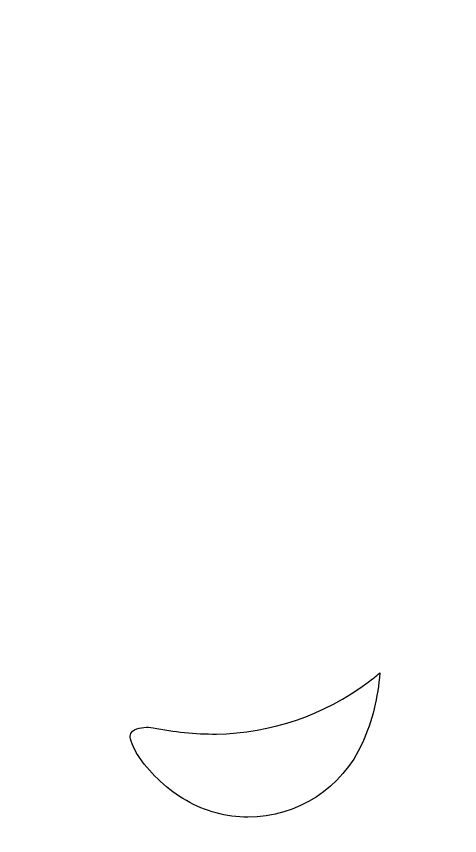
# Model space of a CAD drawing. Header units: centimetres. Extents: x -10.1 to 9, y -10.7 to 5.6.
# Drawn here: x 2.405 to 4.616, y -6.655 to -2.568 of the extents above; entities that cross this region are included whole.
import ezdxf

# ---------------------------------------------------------------- set-up
doc = ezdxf.new("R2010")
doc.units = ezdxf.units.CM
doc.header["$MEASUREMENT"] = 0

msp = doc.modelspace()

# ---------------------------------------------------------------- linework, layer by layer
at = {"color": 242}
for points, knots in [([(9.03907, -10.74215), (9.03907, -10.74215), (0.19334, -10.74215), (0.19334, -10.74215), (0.19334, -10.74215), (0.19334, -10.74215), (0.19334, 5.60715), (0.19334, 5.60715), (0.19334, 5.60715), (0.19334, 5.60715), (9.03907, 5.60715), (9.03907, 5.60715), (9.03907, 5.60715), (9.03907, 5.60715), (9.03907, -10.74215), (9.03907, -10.74215)], [0, 0, 0, 0, 0.2, 0.2, 0.2, 0.2, 0.4, 0.4, 0.4, 0.4, 0.6, 0.6, 0.6, 0.6, 1, 1, 1, 1]), ([(4.1598, -5.8895), (3.94097, -6.05339), (3.6758, -6.14399), (3.40241, -6.14832), (3.40241, -6.14832), (3.29639, -6.14832), (3.19064, -6.13784), (3.08667, -6.11709), (3.08667, -6.11709), (3.05578, -6.11089), (3.0237, -6.11431), (2.99479, -6.12686), (2.99479, -6.12686), (2.97737, -6.1344), (2.96835, -6.15374), (2.97372, -6.17194), (2.97372, -6.17194), (2.98362, -6.20535), (2.99884, -6.23694), (3.0189, -6.26546), (3.0189, -6.26546), (3.08054, -6.3531), (3.1603, -6.42637), (3.25292, -6.48027), (3.25292, -6.48027), (3.34607, -6.53449), (3.45185, -6.56304), (3.55962, -6.56304), (3.55962, -6.56304), (3.80679, -6.56304), (4.03062, -6.41777), (4.13108, -6.19195), (4.13108, -6.19195), (4.18017, -6.08177), (4.20953, -5.96384), (4.21775, -5.84343), (4.21775, -5.84343), (4.19889, -5.85933), (4.17956, -5.8747), (4.1598, -5.8895)], [0, 0, 0, 0, 0.0909091, 0.0909091, 0.0909091, 0.0909091, 0.1818182, 0.1818182, 0.1818182, 0.1818182, 0.2727273, 0.2727273, 0.2727273, 0.2727273, 0.3636364, 0.3636364, 0.3636364, 0.3636364, 0.4545455, 0.4545455, 0.4545455, 0.4545455, 0.5454545, 0.5454545, 0.5454545, 0.5454545, 0.6363636, 0.6363636, 0.6363636, 0.6363636, 0.7272727, 0.7272727, 0.7272727, 0.7272727, 0.8181818, 0.8181818, 0.8181818, 0.8181818, 1, 1, 1, 1])]:
    msp.add_open_spline(points, degree=3, knots=knots, dxfattribs=at)
at = {"color": 242, "lineweight": 9}
for points, knots in [([(9.03907, -10.74215), (9.03907, -10.74215), (0.19334, -10.74215), (0.19334, -10.74215), (0.19334, -10.74215), (0.19334, -10.74215), (0.19334, 5.60715), (0.19334, 5.60715), (0.19334, 5.60715), (0.19334, 5.60715), (9.03907, 5.60715), (9.03907, 5.60715), (9.03907, 5.60715), (9.03907, 5.60715), (9.03907, -10.74215), (9.03907, -10.74215)], [0, 0, 0, 0, 0.2, 0.2, 0.2, 0.2, 0.4, 0.4, 0.4, 0.4, 0.6, 0.6, 0.6, 0.6, 1, 1, 1, 1]), ([(4.1598, -5.8895), (3.94097, -6.05339), (3.6758, -6.14399), (3.40241, -6.14832), (3.40241, -6.14832), (3.29639, -6.14832), (3.19064, -6.13784), (3.08667, -6.11709), (3.08667, -6.11709), (3.05578, -6.11089), (3.0237, -6.11431), (2.99479, -6.12686), (2.99479, -6.12686), (2.97737, -6.1344), (2.96835, -6.15374), (2.97372, -6.17194), (2.97372, -6.17194), (2.98362, -6.20535), (2.99884, -6.23694), (3.0189, -6.26546), (3.0189, -6.26546), (3.08054, -6.3531), (3.1603, -6.42637), (3.25292, -6.48027), (3.25292, -6.48027), (3.34607, -6.53449), (3.45185, -6.56304), (3.55962, -6.56304), (3.55962, -6.56304), (3.80679, -6.56304), (4.03062, -6.41777), (4.13108, -6.19195), (4.13108, -6.19195), (4.18017, -6.08177), (4.20953, -5.96384), (4.21775, -5.84343), (4.21775, -5.84343), (4.19889, -5.85933), (4.17956, -5.8747), (4.1598, -5.8895)], [0, 0, 0, 0, 0.0909091, 0.0909091, 0.0909091, 0.0909091, 0.1818182, 0.1818182, 0.1818182, 0.1818182, 0.2727273, 0.2727273, 0.2727273, 0.2727273, 0.3636364, 0.3636364, 0.3636364, 0.3636364, 0.4545455, 0.4545455, 0.4545455, 0.4545455, 0.5454545, 0.5454545, 0.5454545, 0.5454545, 0.6363636, 0.6363636, 0.6363636, 0.6363636, 0.7272727, 0.7272727, 0.7272727, 0.7272727, 0.8181818, 0.8181818, 0.8181818, 0.8181818, 1, 1, 1, 1])]:
    msp.add_open_spline(points, degree=3, knots=knots, dxfattribs=at)

doc.saveas('drawing.dxf')
